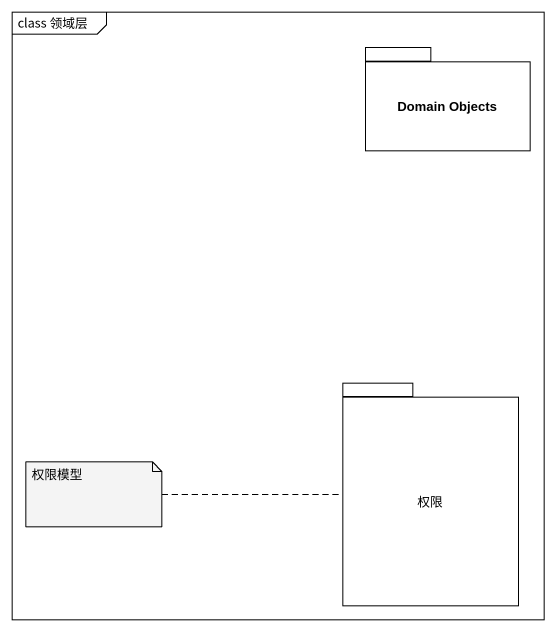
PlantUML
@startuml
mainframe class 领域层
package "Domain Objects" as Domain_Objects {
}
package 权限 {
}
note left of 权限 : 权限模型
@enduml
